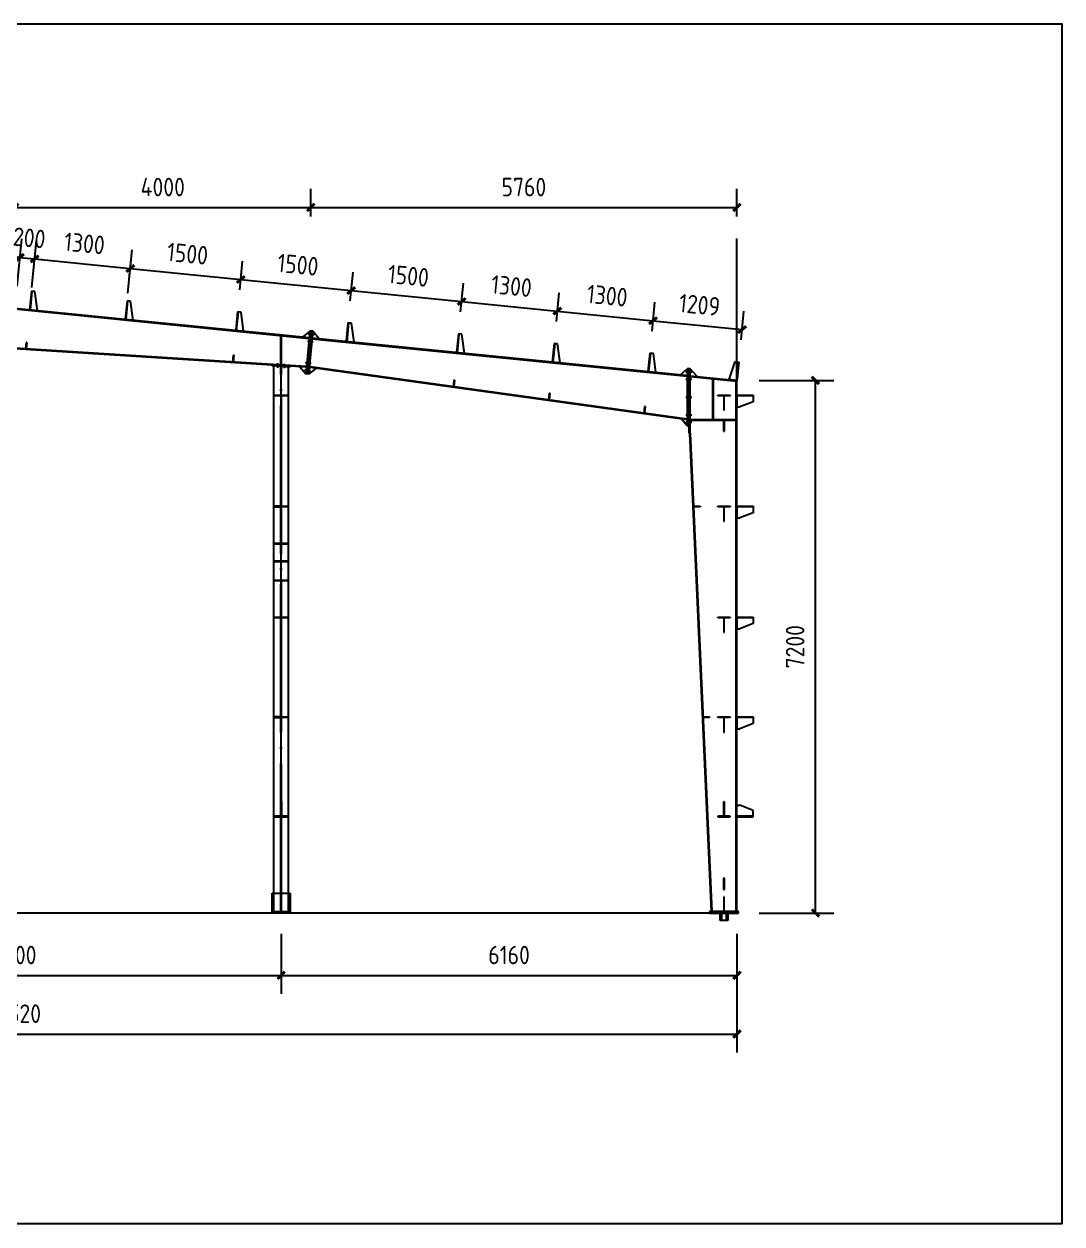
# Model space of a CAD drawing. Extents: x 810015 to 1451442, y -271755 to 145013.
# Drawn here: x 1143924 to 1157951, y -203134 to -186913 of the extents above; entities that cross this region are included whole.
import ezdxf

# ---------------------------------------------------------------- set-up
doc = ezdxf.new("R2010")
doc.units = 0
doc.header["$LTSCALE"] = 1000
doc.header["$MEASUREMENT"] = 0
doc.linetypes.add('DOTE', pattern=[2.42, 2, -0.2, 0.02, -0.2])
doc.layers.add('DOTE', color=1, linetype='Continuous')
doc.styles.get("Standard").update_dxf_attribs({"font": 'gbenor.shx', "bigfont": 'gbcbig.shx'})
doc.dimstyles.get("Standard").update_dxf_attribs({"dimscale": 100, "dimtxt": 2.5, "dimasz": 1, "dimexe": 2.5, "dimexo": 3, "dimgap": 1.5, "dimtad": 1, "dimdec": 0, "dimzin": 0, "dimdsep": 46, "dimtxsty": 'Standard', "dimblk": 'ARCHTICK', "dimcen": 0.09, "dimadec": 0, "dimazin": 0, "dimtfac": 1, "dimtdec": 0, "dimtix": 1, "dimtmove": 2, "dimatfit": 3, "dimfxl": 1, "dimtolj": 1, "dimtzin": 0, "dimarcsym": 0})

# ---------------------------------------------------------------- blocks, each defined once
blk = doc.blocks.new('_ArchTick')
at = {"color": 0, "linetype": 'ByBlock', "const_width": 0.4}
blk.add_lwpolyline([(-0.5, -0.5), (0.5, 0.5)], dxfattribs=at)
blk = doc.blocks.new('*D110')
at = {"color": 0, "lineweight": -2}
for p, q in [((1143799, -189515), (1143799, -189142)), ((1147799, -189515), (1147799, -189142)), ((1143799, -189392), (1147799, -189392))]:
    blk.add_line(p, q, dxfattribs=at)
at = {"layer": 'Defpoints', "color": 0}
for p in [(1147799, -189392), (1143799, -189815), (1147799, -189815)]:
    blk.add_point(p, dxfattribs=at)
at = {"color": 0, "lineweight": -2, "xscale": 100, "yscale": 100, "zscale": 100, "rotation": 180}
blk.add_blockref('_ArchTick', (1143799, -189392), dxfattribs=at)
at = {"color": 0, "lineweight": -2, "xscale": 100, "yscale": 100, "zscale": 100}
blk.add_blockref('_ArchTick', (1147799, -189392), dxfattribs=at)
at = {"color": 0, "insert": (1145799, -189117), "char_height": 250, "attachment_point": 5}
blk.add_mtext('\\A1;4000', dxfattribs=at)
blk = doc.blocks.new('*D649')
at = {"color": 0, "lineweight": -2}
for p, q in [((1147799, -189515), (1147799, -189142)), ((1153559, -189515), (1153559, -189142)), ((1147799, -189392), (1153559, -189392))]:
    blk.add_line(p, q, dxfattribs=at)
at = {"layer": 'Defpoints', "color": 0}
for p in [(1153559, -189392), (1147799, -189815), (1153559, -189815)]:
    blk.add_point(p, dxfattribs=at)
at = {"color": 0, "lineweight": -2, "xscale": 100, "yscale": 100, "zscale": 100, "rotation": 180}
blk.add_blockref('_ArchTick', (1147799, -189392), dxfattribs=at)
at = {"color": 0, "lineweight": -2, "xscale": 100, "yscale": 100, "zscale": 100}
blk.add_blockref('_ArchTick', (1153559, -189392), dxfattribs=at)
at = {"color": 0, "insert": (1150679, -189117), "char_height": 250, "attachment_point": 5}
blk.add_mtext('\\A1;5760', dxfattribs=at)
blk = doc.blocks.new('*D111')
at = {"color": 0, "lineweight": -2}
for p, q in [((1143829, -190456), (1143893, -189819)), ((1144028, -190476), (1144092, -189839)), ((1143868, -190068), (1143768, -190058)), ((1143868, -190068), (1144067, -190088)), ((1144067, -190088), (1144166, -190098))]:
    blk.add_line(p, q, dxfattribs=at)
at = {"layer": 'Defpoints', "color": 0}
for p in [(1144067, -190088), (1143799, -190755), (1143998, -190775)]:
    blk.add_point(p, dxfattribs=at)
at = {"color": 0, "lineweight": -2, "xscale": 100, "yscale": 100, "zscale": 100}
for p, rotation in [((1143868, -190068), 354.2894068625883), ((1144067, -190088), 174.2894068625883)]:
    blk.add_blockref('_ArchTick', p, dxfattribs=dict(at, rotation=rotation))
at = {"color": 0, "insert": (1143995, -189804), "char_height": 250, "attachment_point": 5, "rotation": 354.2894}
blk.add_mtext('\\A1;200', dxfattribs=at)
blk = doc.blocks.new('*D658')
at = {"color": 0, "lineweight": -2}
for p, q in [((1144028, -190476), (1144092, -189839)), ((1144067, -190088), (1145360, -190217)), ((1145327, -190552), (1145385, -189968))]:
    blk.add_line(p, q, dxfattribs=at)
at = {"layer": 'Defpoints', "color": 0}
for p in [(1145360, -190217), (1143998, -190775), (1145297, -190851)]:
    blk.add_point(p, dxfattribs=at)
at = {"color": 0, "lineweight": -2, "xscale": 100, "yscale": 100, "zscale": 100}
for p, rotation in [((1144067, -190088), 174.2894068631533), ((1145360, -190217), 354.2894068631533)]:
    blk.add_blockref('_ArchTick', p, dxfattribs=dict(at, rotation=rotation))
at = {"color": 0, "insert": (1144741, -189879), "char_height": 250, "attachment_point": 5, "rotation": 354.2894}
blk.add_mtext('\\A1;1300', dxfattribs=at)
blk = doc.blocks.new('*D665')
at = {"color": 0, "lineweight": -2}
for p, q in [((1145346, -190357), (1145385, -189968)), ((1145360, -190217), (1146853, -190367)), ((1146839, -190506), (1146878, -190118))]:
    blk.add_line(p, q, dxfattribs=at)
at = {"layer": 'Defpoints', "color": 0}
for p in [(1146853, -190367), (1145316, -190655), (1146809, -190805)]:
    blk.add_point(p, dxfattribs=at)
at = {"color": 0, "lineweight": -2, "xscale": 100, "yscale": 100, "zscale": 100}
for p, rotation in [((1145360, -190217), 174.2894068624886), ((1146853, -190367), 354.2894068624886)]:
    blk.add_blockref('_ArchTick', p, dxfattribs=dict(at, rotation=rotation))
at = {"color": 0, "insert": (1146134, -190018), "char_height": 250, "attachment_point": 5, "rotation": 354.2894}
blk.add_mtext('\\A1;1500', dxfattribs=at)
blk = doc.blocks.new('*D666')
at = {"color": 0, "lineweight": -2}
for p, q in [((1146839, -190506), (1146878, -190118)), ((1148331, -190655), (1148370, -190267)), ((1146853, -190367), (1148345, -190516))]:
    blk.add_line(p, q, dxfattribs=at)
at = {"layer": 'Defpoints', "color": 0}
for p in [(1148345, -190516), (1146809, -190805), (1148302, -190954)]:
    blk.add_point(p, dxfattribs=at)
at = {"color": 0, "lineweight": -2, "xscale": 100, "yscale": 100, "zscale": 100}
for p, rotation in [((1146853, -190367), 174.2894068631533), ((1148345, -190516), 354.2894068631533)]:
    blk.add_blockref('_ArchTick', p, dxfattribs=dict(at, rotation=rotation))
at = {"color": 0, "insert": (1147626, -190167), "char_height": 250, "attachment_point": 5, "rotation": 354.2894}
blk.add_mtext('\\A1;1500', dxfattribs=at)
blk = doc.blocks.new('*D667')
at = {"color": 0, "lineweight": -2}
for p, q in [((1148331, -190655), (1148370, -190267)), ((1149824, -190805), (1149863, -190416)), ((1148345, -190516), (1149838, -190665))]:
    blk.add_line(p, q, dxfattribs=at)
at = {"layer": 'Defpoints', "color": 0}
for p in [(1149838, -190665), (1148302, -190954), (1149794, -191103)]:
    blk.add_point(p, dxfattribs=at)
at = {"color": 0, "lineweight": -2, "xscale": 100, "yscale": 100, "zscale": 100}
for p, rotation in [((1148345, -190516), 174.2894068631533), ((1149838, -190665), 354.2894068631533)]:
    blk.add_blockref('_ArchTick', p, dxfattribs=dict(at, rotation=rotation))
at = {"color": 0, "insert": (1149119, -190317), "char_height": 250, "attachment_point": 5, "rotation": 354.2894}
blk.add_mtext('\\A1;1500', dxfattribs=at)
blk = doc.blocks.new('*D668')
at = {"color": 0, "lineweight": -2}
for p, q in [((1149824, -190805), (1149863, -190416)), ((1151118, -190934), (1151156, -190546)), ((1149838, -190665), (1151131, -190794))]:
    blk.add_line(p, q, dxfattribs=at)
at = {"layer": 'Defpoints', "color": 0}
for p in [(1151131, -190794), (1149794, -191103), (1151088, -191233)]:
    blk.add_point(p, dxfattribs=at)
at = {"color": 0, "lineweight": -2, "xscale": 100, "yscale": 100, "zscale": 100}
for p, rotation in [((1149838, -190665), 174.2894068631533), ((1151131, -190794), 354.2894068631533)]:
    blk.add_blockref('_ArchTick', p, dxfattribs=dict(at, rotation=rotation))
at = {"color": 0, "insert": (1150512, -190456), "char_height": 250, "attachment_point": 5, "rotation": 354.2894}
blk.add_mtext('\\A1;1300', dxfattribs=at)
blk = doc.blocks.new('*D669')
at = {"color": 0, "lineweight": -2}
for p, q in [((1151118, -190934), (1151156, -190546)), ((1152411, -191063), (1152450, -190675)), ((1151131, -190794), (1152425, -190924))]:
    blk.add_line(p, q, dxfattribs=at)
at = {"layer": 'Defpoints', "color": 0}
for p in [(1152425, -190924), (1151088, -191233), (1152381, -191362)]:
    blk.add_point(p, dxfattribs=at)
at = {"color": 0, "lineweight": -2, "xscale": 100, "yscale": 100, "zscale": 100}
for p, rotation in [((1151131, -190794), 174.2894068631533), ((1152425, -190924), 354.2894068631533)]:
    blk.add_blockref('_ArchTick', p, dxfattribs=dict(at, rotation=rotation))
at = {"color": 0, "insert": (1151806, -190585), "char_height": 250, "attachment_point": 5, "rotation": 354.2894}
blk.add_mtext('\\A1;1300', dxfattribs=at)
blk = doc.blocks.new('*D670')
at = {"color": 0, "lineweight": -2}
for p, q in [((1152411, -191063), (1152450, -190675)), ((1152425, -190924), (1153628, -191044)), ((1153614, -191184), (1153653, -190795))]:
    blk.add_line(p, q, dxfattribs=at)
at = {"layer": 'Defpoints', "color": 0}
for p in [(1153628, -191044), (1152381, -191362), (1153584, -191482)]:
    blk.add_point(p, dxfattribs=at)
at = {"color": 0, "lineweight": -2, "xscale": 100, "yscale": 100, "zscale": 100}
for p, rotation in [((1152425, -190924), 174.2894068631533), ((1153628, -191044), 354.2894068631533)]:
    blk.add_blockref('_ArchTick', p, dxfattribs=dict(at, rotation=rotation))
at = {"color": 0, "insert": (1153054, -190710), "char_height": 250, "attachment_point": 5, "rotation": 354.2894}
blk.add_mtext('\\A1;1209', dxfattribs=at)
blk = doc.blocks.new('*D671')
at = {"color": 0, "lineweight": -2}
for p, q in [((1134039, -199211), (1134039, -200816)), ((1153559, -199211), (1153559, -200816)), ((1134039, -200566), (1153559, -200566))]:
    blk.add_line(p, q, dxfattribs=at)
at = {"layer": 'Defpoints', "color": 0}
for p in [(1134039, -198911), (1153559, -198911), (1153559, -200566)]:
    blk.add_point(p, dxfattribs=at)
at = {"color": 0, "lineweight": -2, "xscale": 100, "yscale": 100, "zscale": 100, "rotation": 180}
blk.add_blockref('_ArchTick', (1134039, -200566), dxfattribs=at)
at = {"color": 0, "lineweight": -2, "xscale": 100, "yscale": 100, "zscale": 100}
blk.add_blockref('_ArchTick', (1153559, -200566), dxfattribs=at)
at = {"color": 0, "insert": (1143799, -200291), "char_height": 250, "attachment_point": 5}
blk.add_mtext('\\A1;19520', dxfattribs=at)
blk = doc.blocks.new('*D672')
at = {"color": 0, "lineweight": -2}
for p, q in [((1153859, -191731), (1154870, -191731)), ((1154620, -198931), (1154620, -191731)), ((1153859, -198931), (1154870, -198931))]:
    blk.add_line(p, q, dxfattribs=at)
at = {"layer": 'Defpoints', "color": 0}
for p in [(1153559, -191731), (1154620, -191731), (1153559, -198931)]:
    blk.add_point(p, dxfattribs=at)
at = {"color": 0, "lineweight": -2, "xscale": 100, "yscale": 100, "zscale": 100}
for p, rotation in [((1154620, -191731), 90), ((1154620, -198931), 270)]:
    blk.add_blockref('_ArchTick', p, dxfattribs=dict(at, rotation=rotation))
at = {"color": 0, "insert": (1154345, -195331), "char_height": 250, "attachment_point": 5, "rotation": 90}
blk.add_mtext('\\A1;7200', dxfattribs=at)
blk = doc.blocks.new('*D674')
at = {"color": 0, "lineweight": -2}
for p, q in [((1140199, -199211), (1140199, -200023)), ((1147399, -199211), (1147399, -200023)), ((1140199, -199773), (1147399, -199773))]:
    blk.add_line(p, q, dxfattribs=at)
at = {"layer": 'Defpoints', "color": 0}
for p in [(1140199, -198911), (1147399, -198911), (1147399, -199773)]:
    blk.add_point(p, dxfattribs=at)
at = {"color": 0, "lineweight": -2, "xscale": 100, "yscale": 100, "zscale": 100, "rotation": 180}
blk.add_blockref('_ArchTick', (1140199, -199773), dxfattribs=at)
at = {"color": 0, "lineweight": -2, "xscale": 100, "yscale": 100, "zscale": 100}
blk.add_blockref('_ArchTick', (1147399, -199773), dxfattribs=at)
at = {"color": 0, "insert": (1143799, -199498), "char_height": 250, "attachment_point": 5}
blk.add_mtext('\\A1;7200', dxfattribs=at)
blk = doc.blocks.new('*D675')
at = {"color": 0, "lineweight": -2}
for p, q in [((1147399, -199211), (1147399, -200023)), ((1153559, -199211), (1153559, -200023)), ((1147399, -199773), (1153559, -199773))]:
    blk.add_line(p, q, dxfattribs=at)
at = {"layer": 'Defpoints', "color": 0}
for p in [(1147399, -198911), (1153559, -198911), (1153559, -199773)]:
    blk.add_point(p, dxfattribs=at)
at = {"color": 0, "lineweight": -2, "xscale": 100, "yscale": 100, "zscale": 100, "rotation": 180}
blk.add_blockref('_ArchTick', (1147399, -199773), dxfattribs=at)
at = {"color": 0, "lineweight": -2, "xscale": 100, "yscale": 100, "zscale": 100}
blk.add_blockref('_ArchTick', (1153559, -199773), dxfattribs=at)
at = {"color": 0, "insert": (1150479, -199498), "char_height": 250, "attachment_point": 5}
blk.add_mtext('\\A1;6160', dxfattribs=at)

msp = doc.modelspace()

# ---------------------------------------------------------------- linework, layer by layer
at = {"color": 2}
for p, q in [((1144022.9, -190526.1), (1143998.1, -190774.6)), ((1144030.9, -190526.9), (1144006, -190775.4)), ((1144070.7, -190530.9), (1144022.9, -190526.1)), ((1144105.5, -190785.4), (1144070.7, -190530.9)), ((1145316.5, -190655.5), (1145291.6, -190904)), ((1145324.4, -190656.3), (1145299.6, -190904.8)), ((1145364.2, -190660.3), (1145316.5, -190655.5)), ((1145399.1, -190914.7), (1145364.2, -190660.3)), ((1144006, -190775.4), (1144105.5, -190785.4)), ((1145299.6, -190904.8), (1145399.1, -190914.7)), ((1146809, -190804.7), (1146784.2, -191053.3)), ((1146809, -190804.7), (1146784.2, -191053.3)), ((1146817, -190805.5), (1146792.1, -191054.1)), ((1146856.8, -190809.5), (1146809, -190804.7)), ((1146891.6, -191064), (1146856.8, -190809.5)), ((1146792.1, -191054.1), (1146891.6, -191064)), ((1147788.2, -191063.2), (1147689.7, -191143.8)), ((1147788.2, -191063.2), (1147730.5, -191640.3)), ((1147808.1, -191065.2), (1147750.4, -191642.3)), ((1147828, -191067.2), (1147770.3, -191644.3)), ((1147828, -191067.2), (1147788.2, -191063.2)), ((1147908.6, -191165.7), (1147828, -191067.2)), ((1148301.6, -190954), (1148276.7, -191202.5)), ((1148301.6, -190954), (1148276.7, -191202.5)), ((1148309.5, -190954.8), (1148284.7, -191203.3)), ((1148349.3, -190958.8), (1148301.6, -190954)), ((1148384.2, -191213.3), (1148349.3, -190958.8)), ((1143953.9, -191216.2), (1143944.9, -191305.9)), ((1143953.9, -191216.2), (1143944.9, -191305.9)), ((1143961.8, -191217.3), (1143952.9, -191307)), ((1143961.8, -191217.3), (1143953.9, -191216.2)), ((1147833.5, -191213.5), (1147753.9, -191205.5)), ((1147843.5, -191114), (1147763.9, -191106)), ((1147812.5, -191222.4), (1147772.7, -191218.4)), ((1147814.7, -191200.5), (1147774.9, -191196.6)), ((1147822.5, -191122.9), (1147782.7, -191118.9)), ((1147824.7, -191101), (1147784.9, -191097)), ((1147799.2, -191154.8), (1147799, -191154.7)), ((1148284.7, -191203.3), (1148384.2, -191213.3)), ((1149794.1, -191103.3), (1149769.3, -191351.8)), ((1149794.1, -191103.3), (1149769.3, -191351.8)), ((1149802.1, -191104.1), (1149777.2, -191352.6)), ((1149841.9, -191108), (1149794.1, -191103.3)), ((1149876.7, -191362.5), (1149841.9, -191108)), ((1151087.7, -191232.6), (1151062.8, -191481.1)), ((1151087.7, -191232.6), (1151062.8, -191481.1)), ((1151095.6, -191233.4), (1151070.8, -191481.9)), ((1151135.4, -191237.4), (1151087.7, -191232.6)), ((1151170.3, -191491.9), (1151135.4, -191237.4)), ((1143952.9, -191307), (1143944.9, -191305.9)), ((1146750.3, -191391.4), (1146741.4, -191481)), ((1146750.3, -191391.4), (1146741.4, -191481)), ((1146758.3, -191392.5), (1146749.4, -191481.5)), ((1146758.3, -191392.5), (1146750.3, -191391.4)), ((1149777.2, -191352.6), (1149876.7, -191362.5)), ((1152381.2, -191362), (1152356.4, -191610.5)), ((1152381.2, -191362), (1152356.4, -191610.5)), ((1152389.2, -191362.8), (1152364.3, -191611.3)), ((1152429, -191366.7), (1152381.2, -191362)), ((1152463.8, -191621.2), (1152429, -191366.7)), ((1147278.5, -191534.7), (1147279.3, -191522.7)), ((1147518.1, -191549.7), (1147278.5, -191534.7)), ((1147518.7, -191539.7), (1147279.2, -191524.7)), ((1147279.3, -191522.7), (1147279.8, -191514.7)), ((1147519.3, -191529.7), (1147279.8, -191514.7)), ((1147342.4, -191538.7), (1147343.7, -191518.7)), ((1147352.1, -191559.3), (1147355.9, -191499.4)), ((1147352.8, -191549.4), (1147355.3, -191509.4)), ((1147364.4, -191540.1), (1147365.6, -191520.1)), ((1147398.3, -191542.2), (1147399.5, -191522.2)), ((1147432.2, -191544.3), (1147433.5, -191524.3)), ((1147442, -191565), (1147445.7, -191505.1)), ((1147442.6, -191555), (1147445.1, -191515.1)), ((1147454.2, -191545.7), (1147455.4, -191525.7)), ((1147518.1, -191549.7), (1147518.8, -191537.7)), ((1147518.8, -191537.7), (1147519.3, -191529.7)), ((1147650.3, -191545.9), (1147730.5, -191640.3)), ((1147804.6, -191503), (1147725, -191495.1)), ((1147783.6, -191512), (1147743.8, -191508)), ((1147785.8, -191490.1), (1147746, -191486.1)), ((1147866, -191569), (1147770.3, -191644.3)), ((1151070.8, -191481.9), (1151170.3, -191491.9)), ((1153451.6, -191720), (1153536.1, -191477.5)), ((1153536.1, -191477.5), (1153583.9, -191482.2)), ((1153575.9, -191481.4), (1153551.1, -191729.9)), ((1153583.9, -191482.2), (1153559, -191730.7)), ((1147794.6, -191602.5), (1147715, -191594.6)), ((1147770.3, -191644.3), (1147730.5, -191640.3)), ((1147773.6, -191611.5), (1147733.8, -191607.5)), ((1147775.8, -191589.6), (1147736, -191585.6)), ((1149731.8, -191726), (1149722.9, -191815.7)), ((1149731.8, -191726), (1149722.9, -191815.7)), ((1149739.8, -191727.1), (1149730.8, -191816.8)), ((1149739.8, -191727.1), (1149731.8, -191726)), ((1152364.3, -191611.3), (1152463.8, -191621.2)), ((1152797.7, -191654.6), (1152886.9, -191573.8)), ((1152946.9, -191620.8), (1152866.9, -191620.8)), ((1152946.9, -191720.8), (1152866.9, -191720.8)), ((1152926.9, -191573.8), (1152886.9, -191573.8)), ((1152886.9, -191573.8), (1152886.9, -192343.8)), ((1152926.9, -191609.8), (1152886.9, -191609.8)), ((1152926.9, -191631.8), (1152886.9, -191631.8)), ((1152926.9, -191709.8), (1152886.9, -191709.8)), ((1152926.9, -191720.8), (1152886.9, -191720.8)), ((1152926.9, -191731.8), (1152886.9, -191731.8)), ((1152906.9, -191573.8), (1152906.9, -192443.8)), ((1152906.9, -192268.8), (1152906.9, -191665.8)), ((1152926.9, -192443.8), (1152926.9, -191573.8)), ((1153020.2, -191676.9), (1152926.9, -191573.8)), ((1152926.9, -191667.5), (1153559, -191730.7)), ((1152926.9, -191677.6), (1153559, -191740.8)), ((1153232.9, -192258.9), (1153232.9, -191708.2)), ((1153242.9, -192258.9), (1153242.9, -191709.2)), ((1153551.1, -191729.9), (1153451.6, -191720)), ((1149730.8, -191816.8), (1149722.9, -191815.7)), ((1147314, -191938.7), (1147314, -191930.7)), ((1147314, -191930.7), (1147399, -191930.7)), ((1147484, -191938.7), (1147314, -191938.7)), ((1147399, -191938.7), (1147395, -191938.7)), ((1147395, -191938.7), (1147395, -192138.7)), ((1147399, -191930.7), (1147484, -191930.7)), ((1147403, -192138.7), (1147403, -191938.7)), ((1147484, -191930.7), (1147484, -191938.7)), ((1151020.4, -191905.2), (1151011.4, -191994.8)), ((1151019.4, -191995.9), (1151011.4, -191994.8)), ((1151028.3, -191906.3), (1151019.4, -191995.9)), ((1151028.3, -191906.3), (1151020.4, -191905.2)), ((1152946.9, -191959.8), (1152866.9, -191959.8)), ((1152926.9, -191948.8), (1152886.9, -191948.8)), ((1152926.9, -191959.8), (1152886.9, -191959.8)), ((1152926.9, -191970.8), (1152886.9, -191970.8)), ((1153299, -191938.7), (1153299, -191930.7)), ((1153299, -191930.7), (1153384, -191930.7)), ((1153299, -191938.7), (1153299, -191930.7)), ((1153469, -191938.7), (1153299, -191938.7)), ((1153384, -191938.7), (1153380, -191938.7)), ((1153380, -191938.7), (1153380, -192138.7)), ((1153384, -191930.7), (1153469, -191930.7)), ((1153388, -192138.7), (1153388, -191938.7)), ((1153469, -191930.7), (1153469, -191938.7)), ((1153559, -191930.7), (1153779, -191930.7)), ((1153779, -191938.7), (1153559, -191938.7)), ((1153559, -191938.7), (1153559, -192088.7)), ((1153779, -192018.7), (1153599, -192088.7)), ((1153779, -191930.7), (1153779, -191938.7)), ((1153779, -191938.7), (1153779, -192018.7)), ((1152309, -192084.3), (1152300, -192174)), ((1152307.9, -192175.1), (1152300, -192174)), ((1152316.9, -192085.4), (1152307.9, -192175.1)), ((1152316.9, -192085.4), (1152309, -192084.3)), ((1152946.9, -192198.8), (1152866.9, -192198.8)), ((1152926.9, -192187.8), (1152886.9, -192187.8)), ((1152926.9, -192198.8), (1152886.9, -192198.8)), ((1152926.9, -192209.8), (1152886.9, -192209.8)), ((1153559, -192088.7), (1153599, -192088.7)), ((1152886.9, -192343.8), (1152809.5, -192254.9)), ((1152946.9, -192298.8), (1152866.9, -192298.8)), ((1152926.9, -192287.8), (1152886.9, -192287.8)), ((1152926.9, -192298.8), (1152886.9, -192298.8)), ((1152926.9, -192309.8), (1152886.9, -192309.8)), ((1152886.9, -192343.8), (1152906.9, -192343.8)), ((1152926.9, -192258.9), (1153549, -192258.9)), ((1152926.9, -192258.9), (1153051.2, -192258.9)), ((1152926.9, -192259), (1153026.9, -192259)), ((1152926.9, -192259), (1153026.9, -192259)), ((1152926.9, -192268.9), (1153549, -192268.9)), ((1152906.9, -192443.8), (1152926.9, -192443.8)), ((1147396, -193430.7), (1147306, -193430.7)), ((1147306, -193430.7), (1147306, -193438.7)), ((1147306, -193438.7), (1147396, -193438.7)), ((1147314, -193430.7), (1147399, -193430.7)), ((1147314, -193438.7), (1147314, -193430.7)), ((1147484, -193438.7), (1147314, -193438.7)), ((1147395, -193438.7), (1147395, -193638.7)), ((1147399, -193430.7), (1147484, -193430.7)), ((1147402, -193430.7), (1147492, -193430.7)), ((1147492, -193438.7), (1147402, -193438.7)), ((1147403, -193638.7), (1147403, -193438.7)), ((1147492, -193430.7), (1147492, -193438.7)), ((1152971.4, -193430.7), (1153061.4, -193430.7)), ((1153061.4, -193438.7), (1152971.7, -193438.7)), ((1153061.4, -193430.7), (1153061.4, -193438.7)), ((1153299, -193430.7), (1153384, -193430.7)), ((1153299, -193438.7), (1153299, -193430.7)), ((1153469, -193438.7), (1153299, -193438.7)), ((1153380, -193438.7), (1153380, -193638.7)), ((1153384, -193430.7), (1153469, -193430.7)), ((1153388, -193638.7), (1153388, -193438.7)), ((1153469, -193430.7), (1153469, -193438.7)), ((1153559, -193430.7), (1153779, -193430.7)), ((1153559, -193438.7), (1153559, -193588.7)), ((1153559, -193438.7), (1153559, -193588.7)), ((1153779, -193438.7), (1153559, -193438.7)), ((1153779, -193518.7), (1153599, -193588.7)), ((1153779, -193430.7), (1153779, -193438.7)), ((1153779, -193438.7), (1153779, -193518.7)), ((1147395, -193638.7), (1147403, -193638.7)), ((1153380, -193638.7), (1153388, -193638.7)), ((1153559, -193588.7), (1153599, -193588.7)), ((1147314, -194430.7), (1147399, -194430.7)), ((1147314, -194438.7), (1147314, -194430.7)), ((1147314, -194430.7), (1147399, -194430.7)), ((1147484, -194438.7), (1147314, -194438.7)), ((1147399, -194438.7), (1147395, -194438.7)), ((1147395, -194438.7), (1147395, -194638.7)), ((1147399, -194430.7), (1147484, -194430.7)), ((1147403, -194638.7), (1147403, -194438.7)), ((1147484, -194430.7), (1147484, -194438.7)), ((1147395, -194638.7), (1147403, -194638.7)), ((1147314, -194938.7), (1147314, -194930.7)), ((1147314, -194930.7), (1147399, -194930.7)), ((1147484, -194938.7), (1147314, -194938.7)), ((1147399, -194938.7), (1147395, -194938.7)), ((1147395, -194938.7), (1147395, -195138.7)), ((1147399, -194930.7), (1147484, -194930.7)), ((1147403, -195138.7), (1147403, -194938.7)), ((1147484, -194930.7), (1147484, -194938.7)), ((1153299, -194938.7), (1153299, -194930.7)), ((1153299, -194930.7), (1153384, -194930.7)), ((1153469, -194938.7), (1153299, -194938.7)), ((1153384, -194938.7), (1153380, -194938.7)), ((1153380, -194938.7), (1153380, -195138.7)), ((1153384, -194930.7), (1153469, -194930.7)), ((1153388, -195138.7), (1153388, -194938.7)), ((1153469, -194930.7), (1153469, -194938.7)), ((1153559, -194930.7), (1153779, -194930.7)), ((1153779, -194938.7), (1153559, -194938.7)), ((1153559, -194938.7), (1153559, -195088.7)), ((1153779, -194930.7), (1153779, -194938.7)), ((1153779, -194938.7), (1153779, -195018.7)), ((1147395, -195138.7), (1147403, -195138.7)), ((1153380, -195138.7), (1153388, -195138.7)), ((1153559, -195088.7), (1153599, -195088.7)), ((1153779, -195018.7), (1153599, -195088.7)), ((1147396, -196280.7), (1147306, -196280.7)), ((1147306, -196280.7), (1147306, -196288.7)), ((1147306, -196288.7), (1147396, -196288.7)), ((1147314, -196288.7), (1147314, -196280.7)), ((1147314, -196280.7), (1147399, -196280.7)), ((1147484, -196288.7), (1147314, -196288.7)), ((1147399, -196288.7), (1147395, -196288.7)), ((1147395, -196288.7), (1147395, -196488.7)), ((1147399, -196280.7), (1147484, -196280.7)), ((1147402, -196280.7), (1147492, -196280.7)), ((1147492, -196288.7), (1147402, -196288.7)), ((1147403, -196488.7), (1147403, -196288.7)), ((1147484, -196280.7), (1147484, -196288.7)), ((1147492, -196280.7), (1147492, -196288.7)), ((1153099.7, -196280.7), (1153189.7, -196280.7)), ((1153189.7, -196288.7), (1153100.1, -196288.7)), ((1153189.7, -196280.7), (1153189.7, -196288.7)), ((1153299, -196288.7), (1153299, -196280.7)), ((1153299, -196280.7), (1153384, -196280.7)), ((1153469, -196288.7), (1153299, -196288.7)), ((1153384, -196288.7), (1153380, -196288.7)), ((1153380, -196288.7), (1153380, -196488.7)), ((1153384, -196280.7), (1153469, -196280.7)), ((1153388, -196488.7), (1153388, -196288.7)), ((1153469, -196280.7), (1153469, -196288.7)), ((1153559, -196280.7), (1153779, -196280.7)), ((1153779, -196288.7), (1153559, -196288.7)), ((1153559, -196288.7), (1153559, -196438.7)), ((1153559, -196438.7), (1153599, -196438.7)), ((1153779, -196368.7), (1153599, -196438.7)), ((1153779, -196280.7), (1153779, -196288.7)), ((1153779, -196288.7), (1153779, -196368.7)), ((1147395, -196488.7), (1147403, -196488.7)), ((1153380, -196488.7), (1153388, -196488.7)), ((1147395, -197622.7), (1147395, -197422.7)), ((1147395, -197422.7), (1147403, -197422.7)), ((1147403, -197422.7), (1147403, -197622.7)), ((1153380, -197622.7), (1153380, -197422.7)), ((1153380, -197422.7), (1153388, -197422.7)), ((1153388, -197422.7), (1153388, -197622.7)), ((1153559, -197622.7), (1153559, -197472.7)), ((1153559, -197472.7), (1153599, -197472.7)), ((1153779, -197542.7), (1153599, -197472.7)), ((1153779, -197622.7), (1153779, -197542.7)), ((1147484, -197622.7), (1147314, -197622.7)), ((1147314, -197622.7), (1147314, -197630.7)), ((1147314, -197630.7), (1147399, -197630.7)), ((1147399, -197630.7), (1147484, -197630.7)), ((1147484, -197630.7), (1147484, -197622.7)), ((1153469, -197622.7), (1153299, -197622.7)), ((1153299, -197622.7), (1153299, -197630.7)), ((1153299, -197630.7), (1153384, -197630.7)), ((1153384, -197630.7), (1153469, -197630.7)), ((1153469, -197630.7), (1153469, -197622.7)), ((1153779, -197622.7), (1153559, -197622.7)), ((1153559, -197630.7), (1153779, -197630.7)), ((1153779, -197630.7), (1153779, -197622.7)), ((1147279, -198910.7), (1147279, -198660.7)), ((1147279, -198660.7), (1147519, -198660.7)), ((1147519, -198660.7), (1147519, -198910.7)), ((1153388, -198710.7), (1153380, -198710.7)), ((1153380, -198710.7), (1153380, -198910.7)), ((1153388, -198910.7), (1153388, -198710.7)), ((1147279, -198930.7), (1147279, -198910.7)), ((1147279, -198910.7), (1147519, -198910.7)), ((1147399, -198930.7), (1147279, -198930.7)), ((1147519, -198930.7), (1147399, -198930.7)), ((1147519, -198910.7), (1147519, -198930.7)), ((1153579, -198910.7), (1153189, -198910.7)), ((1153189, -198910.7), (1153189, -198930.7)), ((1153189, -198930.7), (1153579, -198930.7)), ((1153559, -198930.7), (1153579, -198930.7)), ((1153579, -198930.7), (1153579, -198910.7))]:
    msp.add_line(p, q, dxfattribs=at)
for p, q in [((1143799, -190754.7), (1153559, -191730.7)), ((1143799, -190754.7), (1147779.3, -191152.8)), ((1143798, -190764.7), (1147778.3, -191162.7)), ((1145296.9, -190850.5), (1145291.6, -190904)), ((1146789.5, -190999.8), (1146784.2, -191053.3)), ((1147799, -191154.7), (1147799.2, -191154.8)), ((1147818.1, -191166.7), (1152886.9, -191673.6)), ((1147819.1, -191156.7), (1152911.2, -191666)), ((1148282.1, -191149), (1148276.7, -191202.5)), ((1147279.3, -191522.7), (1143799, -191304.7)), ((1147279.8, -191514.7), (1143799.5, -191296.8)), ((1149774.6, -191298.3), (1149769.3, -191351.8)), ((1147399.5, -191522.2), (1147399, -191522.2)), ((1147739.4, -191551.5), (1147518.8, -191537.7)), ((1147740.2, -191543.6), (1147519.3, -191529.7)), ((1152886.9, -192265.7), (1147759.4, -191552.8)), ((1152886.9, -192255.6), (1147760.8, -191542.9)), ((1151068.2, -191427.6), (1151062.8, -191481.1)), ((1152361.7, -191557), (1152356.4, -191610.5)), ((1153564.4, -191677.3), (1153559, -191730.7)), ((1153559, -198930.7), (1153559, -191730.7)), ((1153549, -198910.7), (1153549, -191739.8)), ((1152916.9, -192443.8), (1153208.1, -198910.7)), ((1152926.9, -192443.7), (1153218.2, -198910.7)), ((1153579, -198930.7), (1134019, -198930.7))]:
    msp.add_line(p, q)
at = {"color": 1}
for p, q in [((1153237.9, -192258.9), (1153237.9, -191708.7)), ((1153334, -199030.7), (1153334, -198930.7)), ((1153434, -199030.7), (1153334, -199030.7)), ((1153354, -199030.7), (1153354, -198930.7)), ((1153384, -198930.7), (1153384, -198910.7)), ((1153384, -198930.7), (1153384, -198910.7)), ((1153414, -198930.7), (1153414, -199030.7)), ((1153434, -198930.7), (1153434, -199030.7))]:
    msp.add_line(p, q, dxfattribs=at)
at = {"color": 2, "linetype": 'DOTE'}
for p, q in [((1147395, -192138.7), (1147403, -192138.7)), ((1147299, -193930.7), (1147396, -193930.7)), ((1147299, -193940.7), (1147396, -193940.7)), ((1147402, -193930.7), (1147499, -193930.7)), ((1147402, -193940.7), (1147499, -193940.7)), ((1147299, -194170.7), (1147396, -194170.7)), ((1147299, -194180.7), (1147396, -194180.7)), ((1147402, -194170.7), (1147499, -194170.7)), ((1147402, -194180.7), (1147499, -194180.7)), ((1153380, -198610.7), (1153384, -198610.7)), ((1153384, -198610.7), (1153388, -198610.7))]:
    msp.add_line(p, q, dxfattribs=at)
at = {"color": 4, "linetype": 'DOTE'}
for p, q in [((1153384, -192268.9), (1153378, -192268.9)), ((1153378, -192268.9), (1153378, -192418.9)), ((1153390, -192268.9), (1153378, -192268.9)), ((1153390, -192418.9), (1153390, -192268.9)), ((1153378, -192418.9), (1153390, -192418.9)), ((1153390, -198460.7), (1153378, -198460.7)), ((1153378, -198460.7), (1153378, -198610.7)), ((1153390, -198610.7), (1153390, -198460.7)), ((1153378, -198610.7), (1153384, -198610.7)), ((1153384, -198610.7), (1153390, -198610.7))]:
    msp.add_line(p, q, dxfattribs=at)
msp.add_lwpolyline([(1130227.2, -186913), (1157951.3, -186913), (1157951.3, -203134.3), (1130227.2, -203134.3)], close=True)
at = {"layer": 'DOTE'}
for p, q in [((1153559, -198930.7), (1153559, -189814.5)), ((1147399, -198910.7), (1147399, -191124.8))]:
    msp.add_line(p, q, dxfattribs=at)
at = {"layer": 'DOTE', "color": 0, "linetype": 'DOTE'}
for p, q in [((1147394, -191522), (1147394, -191124.5)), ((1147404, -191522.4), (1147404, -191125.1)), ((1147396, -198910.7), (1147396, -191542)), ((1147402, -198910.7), (1147402, -191542.4))]:
    msp.add_line(p, q, dxfattribs=at)
at = {"layer": 'DOTE', "color": 0}
for p, q in [((1147299, -198910.7), (1147299, -191536)), ((1147499, -198910.7), (1147499, -191548.5))]:
    msp.add_line(p, q, dxfattribs=at)

# ---------------------------------------------------------------- dimensions: what is measured, and where the dimension line sits
at = {"color": 3}
for base, p1, p2, picture, middle in [((1147799, -189392.4), (1143799, -189814.5), (1147799, -189814.5), '*D110', (1145799, -189117.4)), ((1153559, -189392.4), (1147799, -189814.5), (1153559, -189814.5), '*D649', (1150679, -189117.4)), ((1153559, -200565.6), (1134039, -198910.7), (1153559, -198910.7), '*D671', (1143799, -200290.6)), ((1147399, -199773.4), (1140199, -198910.7), (1147399, -198910.7), '*D674', (1143799, -199498.4)), ((1153559, -199773.4), (1147399, -198910.7), (1153559, -198910.7), '*D675', (1150479, -199498.4))]:
    dim = msp.add_linear_dim(base=base, p1=p1, p2=p2, dimstyle='Standard', dxfattribs=at)
    dim.commit()
    dim.dimension.update_dxf_attribs({"geometry": picture, "text_midpoint": middle})
for p1, p2, distance, picture, middle in [((1143799, -190754.7), (1143998.1, -190774.6), 690.2, '*D111', (1143994.6, -189804.3)), ((1145316.5, -190655.5), (1146809, -190804.7), 440.4, '*D665', (1146133.9, -190018.2))]:
    dim = msp.add_aligned_dim(p1=p1, p2=p2, distance=distance, dimstyle='Standard', dxfattribs=at)
    dim.commit()
    dim.dimension.update_dxf_attribs({"geometry": picture, "text_midpoint": middle})
for base, p1, p2, angle, picture, middle in [((1145360.3, -190217.2), (1143998.1, -190774.6), (1145296.9, -190850.5), 174.28941, '*D658', (1144740.9, -189878.9)), ((1148345.4, -190515.8), (1146809, -190804.7), (1148301.6, -190954), 174.28941, '*D666', (1147626.5, -190167.5)), ((1149837.9, -190665), (1148301.6, -190954), (1149794.1, -191103.3), 174.28941, '*D667', (1149119, -190316.8)), ((1151131.5, -190794.4), (1149794.1, -191103.3), (1151087.7, -191232.6), 174.28941, '*D668', (1150512.1, -190456.1)), ((1152425, -190923.7), (1151087.7, -191232.6), (1152381.2, -191362), 174.28941, '*D669', (1151805.6, -190585.4)), ((1153627.7, -191044), (1152381.2, -191362), (1153583.9, -191482.2), 174.28941, '*D670', (1153053.7, -190710.2)), ((1154619.6, -191730.7), (1153559, -198930.7), (1153559, -191730.7), 90, '*D672', (1154344.6, -195330.7))]:
    dim = msp.add_linear_dim(base=base, p1=p1, p2=p2, angle=angle, dimstyle='Standard', dxfattribs=at)
    dim.commit()
    dim.dimension.update_dxf_attribs({"geometry": picture, "text_midpoint": middle})

doc.saveas('drawing.dxf')
